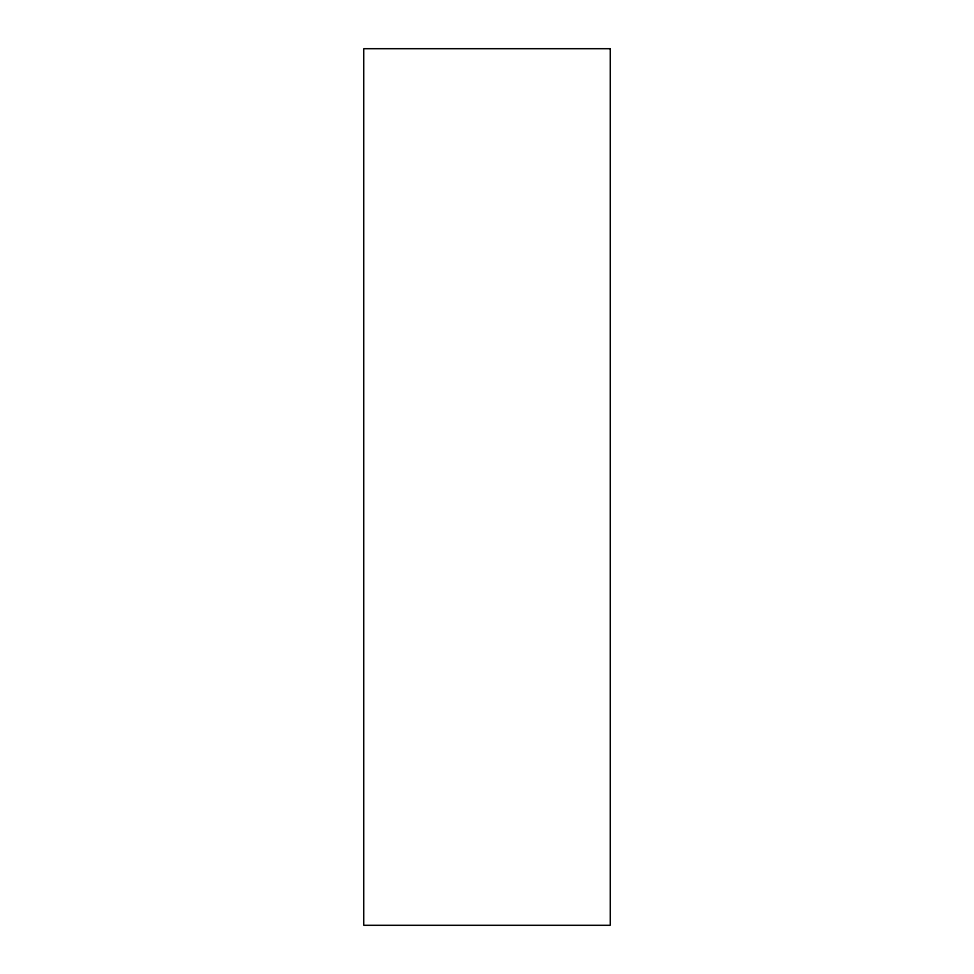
<?xml version="1.0" encoding="UTF-8"?>
<svg xmlns="http://www.w3.org/2000/svg" width="974" height="974" viewBox="0 0 974 974"><rect width="100%" height="100%" fill="white"/><g stroke="black" fill="none" stroke-linecap="round" stroke-linejoin="round"><path stroke-width="1.46" d="M610.272 48.7L363.728 48.7L363.728 925.3L610.272 925.3L610.272 48.7"/></g></svg>
